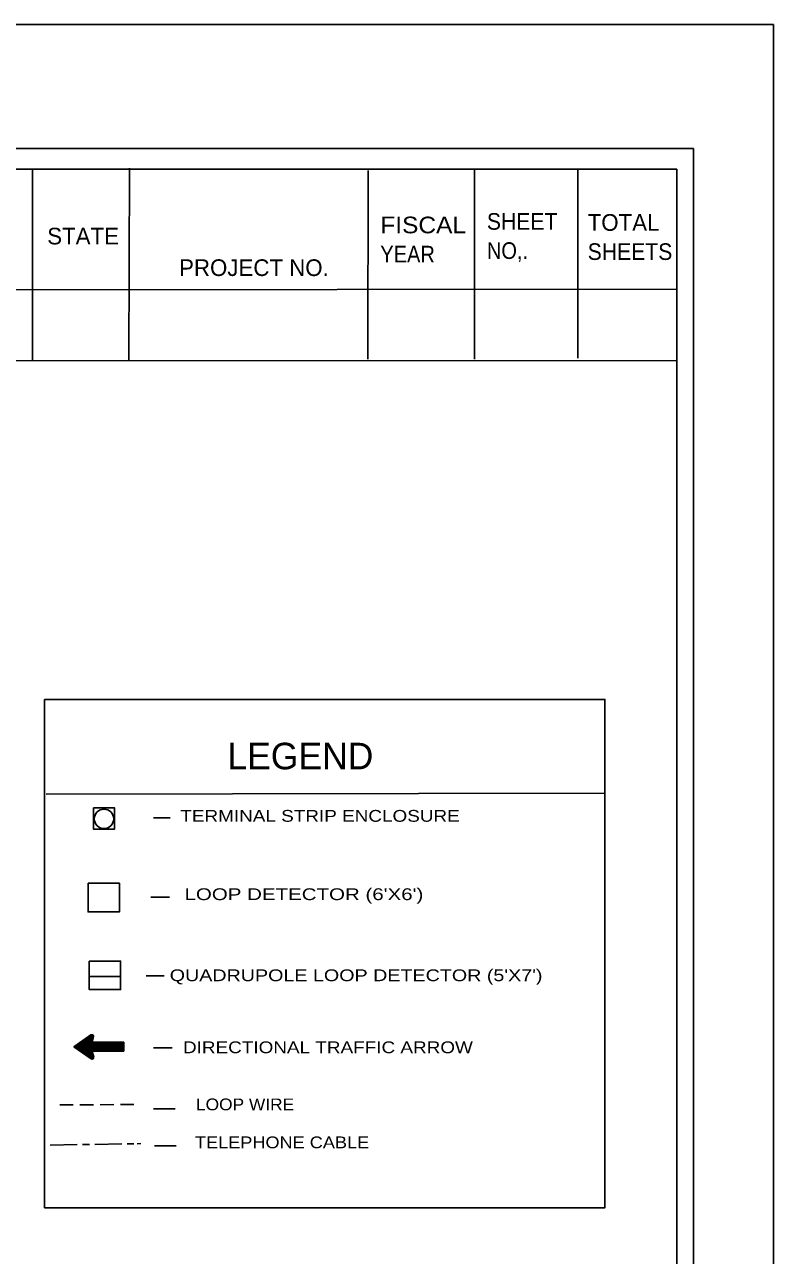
# Model space of a CAD drawing. Extents: x -997 to 641, y 370 to 934.
# Drawn here: x 440.8 to 640.5, y 605.9 to 934 of the extents above; entities that cross this region are included whole.
import ezdxf

# ---------------------------------------------------------------- set-up
doc = ezdxf.new("R2010")
doc.units = 0
doc.header["$LTSCALE"] = 1.2
doc.linetypes.add('LONG_DASH_SHORT_DASH', pattern=[9.9, 6, -1.2, 1.5, -1.2])
doc.linetypes.add('MEDIUM_DASHED', pattern=[4.5, 3, -1.5])
doc.layers.add('1', color=7, linetype='Continuous', lineweight=25)

msp = doc.modelspace()

# ---------------------------------------------------------------- linework, layer by layer
at = {"layer": '1'}
for p, q in [((468.779, 895.702), (468.651, 844.53)), ((442.893, 895.424), (442.921, 844.65)), ((532.414, 895.141), (532.37, 844.834)), ((560.782, 895.424), (560.817, 844.819)), ((588.33, 895.426), (588.395, 845.111)), ((401.546, 863.217), (614.918, 863.454)), ((401.256, 844.411), (614.918, 844.436)), ((446.606, 728.852), (595.57, 729.124)), ((475.154, 722.576), (479.646, 722.576)), ((474.441, 701.431), (479.493, 701.431)), ((458.045, 680.253), (466.404, 680.253)), ((473.268, 680.418), (478.051, 680.418)), ((453.971, 661.511), (458.498, 664.691)), ((454.265, 661.32), (455.635, 662.665)), ((454.306, 661.284), (455.828, 662.822)), ((454.335, 661.255), (456.043, 662.95)), ((454.378, 661.239), (456.233, 663.108)), ((454.395, 661.222), (456.438, 663.24)), ((454.437, 661.175), (456.629, 663.392)), ((454.478, 661.172), (456.837, 663.519)), ((454.511, 661.144), (457.032, 663.663)), ((454.534, 661.127), (457.234, 663.81)), ((454.568, 661.091), (457.44, 663.929)), ((454.618, 661.067), (457.621, 664.083)), ((454.655, 661.056), (457.837, 664.223)), ((454.679, 661.016), (458.019, 664.367)), ((454.722, 660.991), (458.234, 664.501)), ((454.76, 660.972), (458.429, 664.654)), ((454.788, 660.939), (458.576, 664.73)), ((454.823, 660.912), (458.657, 664.766)), ((454.853, 660.904), (458.727, 664.777)), ((454.888, 660.87), (458.796, 664.777)), ((454.925, 660.84), (458.843, 664.766)), ((454.963, 660.819), (458.898, 664.751)), ((454.993, 660.8), (458.927, 664.741)), ((455.024, 660.776), (458.975, 664.723)), ((455.062, 660.749), (459.011, 664.691)), ((455.1, 660.728), (459.044, 664.678)), ((455.134, 660.716), (459.081, 664.639)), ((455.17, 660.673), (459.102, 664.608)), ((455.215, 660.649), (459.138, 664.572)), ((455.243, 660.64), (459.154, 664.543)), ((455.28, 660.602), (459.172, 664.501)), ((455.308, 660.572), (459.193, 664.456)), ((455.346, 660.557), (459.21, 664.421)), ((455.38, 660.528), (459.21, 664.353)), ((455.417, 660.502), (459.21, 664.301)), ((455.46, 660.483), (459.193, 664.23)), ((455.477, 660.465), (459.172, 664.154)), ((455.512, 660.423), (459.154, 664.069)), ((455.551, 660.412), (459.138, 663.996)), ((455.592, 660.381), (459.115, 663.927)), ((455.621, 660.375), (459.102, 663.838)), ((455.663, 660.334), (459.081, 663.769)), ((455.7, 660.308), (459.058, 663.666)), ((455.72, 660.291), (459.044, 663.597)), ((455.756, 660.264), (459.022, 663.519)), ((455.797, 660.235), (458.993, 663.436)), ((455.828, 660.215), (458.975, 663.357)), ((455.861, 660.183), (458.954, 663.285)), ((455.898, 660.157), (458.927, 663.212)), ((455.933, 660.148), (458.91, 663.129)), ((455.965, 660.125), (458.898, 663.058)), ((456.008, 660.084), (458.882, 662.95)), ((456.043, 660.068), (458.854, 662.876)), ((456.08, 660.045), (458.829, 662.803)), ((456.099, 660.016), (458.843, 662.754)), ((456.147, 659.994), (458.91, 662.754)), ((456.17, 659.967), (458.972, 662.754)), ((456.214, 659.961), (459.022, 662.754)), ((456.255, 659.923), (459.081, 662.754)), ((456.284, 659.893), (459.138, 662.754)), ((456.311, 659.864), (459.21, 662.754)), ((456.351, 659.84), (459.256, 662.754)), ((456.38, 659.822), (459.325, 662.754)), ((456.416, 659.807), (459.383, 662.754)), ((456.454, 659.774), (459.44, 662.754)), ((456.488, 659.748), (459.5, 662.754)), ((456.524, 659.731), (459.554, 662.754)), ((456.553, 659.706), (459.611, 662.754)), ((456.588, 659.666), (459.666, 662.754)), ((456.629, 659.661), (459.734, 662.754)), ((456.664, 659.625), (459.794, 662.754)), ((456.705, 659.607), (459.855, 662.754)), ((456.739, 659.58), (459.908, 662.754)), ((456.765, 659.556), (459.965, 662.754)), ((456.8, 659.524), (460.025, 662.754)), ((456.837, 659.507), (460.08, 662.754)), ((456.864, 659.47), (460.146, 662.754)), ((456.91, 659.466), (460.204, 662.754)), ((456.948, 659.427), (460.263, 662.754)), ((456.979, 659.399), (460.325, 662.754)), ((457.007, 659.391), (460.389, 662.754)), ((457.04, 659.363), (460.444, 662.754)), ((457.084, 659.327), (460.501, 662.754)), ((457.12, 659.312), (460.565, 662.754)), ((457.156, 659.29), (460.608, 662.754)), ((457.194, 659.254), (460.685, 662.754)), ((457.211, 659.239), (460.729, 662.754)), ((457.251, 659.216), (460.804, 662.754)), ((457.289, 659.193), (460.859, 662.754)), ((457.324, 659.171), (460.906, 662.754)), ((457.362, 659.136), (460.967, 662.754)), ((457.393, 659.115), (461.03, 662.754)), ((457.433, 659.084), (461.101, 662.754)), ((457.461, 659.066), (461.158, 662.754)), ((458.843, 660.381), (461.213, 662.754)), ((458.91, 660.381), (461.27, 662.754)), ((458.972, 660.381), (461.329, 662.754)), ((459.022, 660.381), (461.385, 662.754)), ((459.081, 660.381), (461.442, 662.754)), ((459.138, 660.381), (461.51, 662.754)), ((459.193, 660.381), (461.559, 662.754)), ((459.256, 660.381), (461.618, 662.754)), ((459.325, 660.381), (461.675, 662.754)), ((459.383, 660.381), (461.747, 662.754)), ((459.44, 660.381), (461.803, 662.754)), ((459.5, 660.381), (461.852, 662.754)), ((459.554, 660.381), (461.929, 662.754)), ((459.611, 660.381), (461.981, 662.754)), ((459.666, 660.381), (462.041, 662.754)), ((459.726, 660.381), (462.093, 662.754)), ((459.794, 660.381), (462.158, 662.754)), ((459.855, 660.381), (462.212, 662.754)), ((459.908, 660.381), (462.275, 662.754)), ((459.965, 660.381), (462.34, 662.754)), ((460.025, 660.381), (462.39, 662.754)), ((460.08, 660.381), (462.462, 662.754)), ((460.146, 660.381), (462.521, 662.754)), ((460.204, 660.381), (462.577, 662.754)), ((460.263, 660.381), (462.632, 662.754)), ((460.319, 660.381), (462.693, 662.754)), ((460.389, 660.381), (462.751, 662.754)), ((460.444, 660.381), (462.81, 662.754)), ((460.501, 660.381), (462.86, 662.754)), ((460.565, 660.381), (462.921, 662.754)), ((460.608, 660.381), (462.987, 662.754)), ((460.685, 660.381), (463.054, 662.754)), ((460.729, 660.381), (463.105, 662.754)), ((460.804, 660.381), (463.16, 662.754)), ((460.859, 660.381), (463.218, 662.754)), ((460.906, 660.381), (463.293, 662.754)), ((460.967, 660.381), (463.337, 662.754)), ((461.03, 660.381), (463.41, 662.754)), ((461.101, 660.381), (463.463, 662.754)), ((461.147, 660.381), (463.519, 662.754)), ((461.211, 660.381), (463.573, 662.754)), ((461.27, 660.381), (463.633, 662.754)), ((461.329, 660.381), (463.701, 662.754)), ((461.385, 660.381), (463.747, 662.754)), ((461.442, 660.381), (463.828, 662.754)), ((461.51, 660.381), (463.876, 662.754)), ((461.559, 660.381), (463.933, 662.754)), ((461.618, 660.381), (463.996, 662.754)), ((461.675, 660.381), (464.055, 662.754)), ((461.747, 660.381), (464.104, 662.754)), ((461.803, 660.381), (464.16, 662.754)), ((461.852, 660.381), (464.23, 662.754)), ((461.929, 660.381), (464.282, 662.754)), ((461.981, 660.381), (464.352, 662.754)), ((462.041, 660.381), (464.41, 662.754)), ((462.093, 660.381), (464.468, 662.754)), ((462.158, 660.381), (464.515, 662.754)), ((462.212, 660.381), (464.58, 662.754)), ((462.275, 660.381), (464.645, 662.754)), ((462.34, 660.381), (464.696, 662.754)), ((462.39, 660.381), (464.766, 662.754)), ((462.455, 660.381), (464.812, 662.754)), ((462.521, 660.381), (464.878, 662.754)), ((462.577, 660.381), (464.942, 662.754)), ((462.632, 660.381), (464.994, 662.754)), ((462.693, 660.381), (465.05, 662.754)), ((462.751, 660.381), (465.112, 662.754)), ((462.804, 660.381), (465.179, 662.754)), ((462.86, 660.381), (465.24, 662.754)), ((462.921, 660.381), (465.297, 662.754)), ((462.987, 660.381), (465.35, 662.754)), ((463.054, 660.381), (465.407, 662.754)), ((463.105, 660.381), (465.459, 662.754)), ((463.16, 660.381), (465.524, 662.754)), ((463.218, 660.381), (465.578, 662.754)), ((463.293, 660.381), (465.65, 662.754)), ((463.329, 660.381), (465.71, 662.754)), ((463.41, 660.381), (465.764, 662.754)), ((463.463, 660.381), (465.823, 662.754)), ((463.519, 660.381), (465.88, 662.754)), ((463.573, 660.381), (465.937, 662.754)), ((463.633, 660.381), (466.005, 662.754)), ((463.701, 660.381), (466.048, 662.754)), ((463.747, 660.381), (466.119, 662.754)), ((463.828, 660.381), (466.186, 662.754)), ((463.876, 660.381), (466.243, 662.754)), ((463.933, 660.381), (466.297, 662.754)), ((463.996, 660.381), (466.357, 662.754)), ((464.055, 660.381), (466.42, 662.754)), ((464.104, 660.381), (466.469, 662.754)), ((464.16, 660.381), (466.544, 662.754)), ((464.215, 660.381), (466.601, 662.754)), ((464.282, 660.381), (466.652, 662.754)), ((464.352, 660.381), (466.712, 662.754)), ((464.41, 660.381), (466.768, 662.754)), ((464.458, 660.381), (466.828, 662.754)), ((464.515, 660.381), (466.879, 662.754)), ((464.58, 660.381), (466.956, 662.754)), ((464.645, 660.381), (467.015, 662.754)), ((464.696, 660.381), (467.068, 662.754)), ((464.763, 660.381), (467.125, 662.754)), ((464.812, 660.381), (467.184, 662.754)), ((464.878, 660.381), (467.243, 662.754)), ((464.942, 660.381), (467.251, 662.703)), ((458.543, 658.309), (453.971, 661.511)), ((453.98, 661.507), (454.037, 661.553)), ((454.02, 661.48), (454.247, 661.692)), ((454.057, 661.465), (454.437, 661.848)), ((454.099, 661.425), (454.645, 661.973)), ((454.123, 661.413), (454.836, 662.121)), ((454.154, 661.394), (455.043, 662.264)), ((454.192, 661.354), (455.243, 662.402)), ((454.225, 661.329), (455.435, 662.536)), ((457.497, 659.048), (458.829, 660.375)), ((457.533, 659.025), (458.829, 660.322)), ((457.573, 658.984), (458.854, 660.286)), ((457.592, 658.972), (458.865, 660.229)), ((457.621, 658.937), (458.882, 660.183)), ((457.66, 658.926), (458.898, 660.148)), ((457.706, 658.898), (458.91, 660.084)), ((457.747, 658.866), (458.91, 660.045)), ((457.778, 658.835), (458.927, 659.994)), ((457.815, 658.824), (458.942, 659.961)), ((457.842, 658.799), (458.953, 659.893)), ((457.887, 658.782), (458.972, 659.858)), ((457.908, 658.754), (458.972, 659.811)), ((457.949, 658.727), (458.989, 659.767)), ((457.986, 658.709), (458.993, 659.718)), ((458.019, 658.671), (459.011, 659.666)), ((458.051, 658.647), (459.022, 659.625)), ((458.089, 658.638), (459.029, 659.58)), ((458.119, 658.602), (459.056, 659.524)), ((458.155, 658.573), (459.058, 659.47)), ((458.191, 658.561), (459.065, 659.438)), ((458.234, 658.533), (459.081, 659.391)), ((464.994, 660.381), (467.251, 662.637)), ((465.05, 660.381), (467.251, 662.576)), ((465.112, 660.381), (467.251, 662.527)), ((465.179, 660.381), (467.251, 662.455)), ((465.24, 660.381), (467.251, 662.418)), ((465.297, 660.381), (467.251, 662.354)), ((465.35, 660.381), (467.251, 662.289)), ((465.407, 660.381), (467.251, 662.223)), ((465.459, 660.381), (467.251, 662.164)), ((465.523, 660.381), (467.251, 662.111)), ((465.578, 660.381), (467.251, 662.04)), ((465.65, 660.381), (467.251, 661.994)), ((465.71, 660.381), (467.251, 661.935)), ((465.764, 660.381), (467.251, 661.883)), ((465.823, 660.381), (467.251, 661.813)), ((465.88, 660.381), (467.251, 661.744)), ((465.937, 660.381), (467.251, 661.692)), ((466.005, 660.381), (467.251, 661.637)), ((466.048, 660.381), (467.251, 661.582)), ((466.115, 660.381), (467.251, 661.525)), ((466.186, 660.381), (467.251, 661.465)), ((466.243, 660.381), (467.251, 661.394)), ((466.297, 660.381), (467.251, 661.354)), ((466.346, 660.381), (467.251, 661.279)), ((466.42, 660.381), (467.251, 661.222)), ((466.469, 660.381), (467.251, 661.172)), ((466.544, 660.381), (467.251, 661.102)), ((466.601, 660.381), (467.251, 661.056)), ((466.648, 660.381), (467.251, 660.982)), ((466.712, 660.381), (467.251, 660.925)), ((466.768, 660.381), (467.251, 660.87)), ((466.828, 660.381), (467.251, 660.8)), ((466.879, 660.381), (467.251, 660.749)), ((466.946, 660.381), (467.251, 660.688)), ((467.015, 660.381), (467.251, 660.64)), ((467.068, 660.381), (467.251, 660.572)), ((467.125, 660.381), (467.251, 660.516)), ((467.184, 660.381), (467.251, 660.459)), ((467.243, 660.381), (467.251, 660.381)), ((475.228, 661.222), (480.146, 661.222)), ((458.264, 658.494), (459.102, 659.339)), ((458.312, 658.489), (459.115, 659.29)), ((458.346, 658.457), (459.115, 659.254)), ((458.364, 658.438), (459.138, 659.207)), ((458.407, 658.402), (459.15, 659.152)), ((458.439, 658.385), (459.154, 659.1)), ((458.462, 658.37), (459.172, 659.057)), ((458.506, 658.329), (459.183, 659.021)), ((458.531, 658.309), (459.193, 658.972)), ((458.576, 658.298), (459.21, 658.926)), ((458.613, 658.266), (459.221, 658.869)), ((458.656, 658.262), (459.237, 658.829)), ((458.703, 658.228), (459.239, 658.782)), ((458.755, 658.227), (459.256, 658.727)), ((458.817, 658.218), (459.256, 658.671)), ((458.882, 658.227), (459.256, 658.602)), ((458.953, 658.262), (459.237, 658.527)), ((459.081, 658.329), (459.154, 658.385)), ((475.228, 644.993), (481.011, 644.993)), ((475.481, 635.132), (481.263, 635.132))]:
    msp.add_line(p, q, dxfattribs=at)
at = {"layer": '1', "linetype": 'MEDIUM_DASHED'}
msp.add_line((450.178, 646.076), (471.072, 646.14), dxfattribs=at)
at = {"layer": '1', "linetype": 'LONG_DASH_SHORT_DASH'}
for p, q in [((447.654, 635.341), (469.946, 635.701)), ((470.871, 635.716), (471.805, 635.731))]:
    msp.add_line(p, q, dxfattribs=at)
at = {"layer": '1'}
for points in [[(640.515, 933.984), (640.515, 372.984), (-85.485, 372.984), (-85.485, 933.984)], [(-63.305, 390.852), (619.187, 390.852), (619.187, 900.936), (-63.305, 900.936)], [(614.779, 895.424), (-56.245, 895.424), (-56.245, 394.7), (614.779, 394.7)], [(446.15, 754.126), (595.57, 754.126), (595.57, 618.662), (446.15, 618.662)], [(459.172, 725.218), (464.833, 725.218), (464.833, 719.564), (459.172, 719.564)], [(457.748, 705.136), (466.115, 705.136), (466.115, 697.507), (457.748, 697.507)], [(458.045, 684.403), (466.404, 684.403), (466.404, 676.791), (458.045, 676.791)]]:
    msp.add_lwpolyline(points, close=True, dxfattribs=at)
msp.add_lwpolyline([(459.193, 664.223), (458.829, 662.754), (467.251, 662.754), (467.251, 660.381), (458.829, 660.381), (459.239, 658.782)], dxfattribs=at)
msp.add_circle((461.984, 722.293), 2.589, dxfattribs=at)
for centre, start, end in [((458.754, 664.323), 345.49851, 125.13712), ((458.799, 658.669), 234.98548, 14.71405)]:
    msp.add_arc(centre, 0.449, start, end, dxfattribs=at)

# ---------------------------------------------------------------- texts
for s, height, width, p in [('FISCAL', 4.441, 1.1, (535.681, 878.364)), ('SHEET', 4.441, 0.95, (564.103, 879.307)), ('NO,.', 4.441, 0.9, (564.103, 871.531)), ('YEAR', 4.441, 0.9, (535.681, 870.592)), ('SHEETS', 4.441, 0.95, (590.99, 871.259)), ('TERMINAL STRIP ENCLOSURE', 3.142, 1.2, (482.348, 721.52)), ("LOOP DETECTOR (6'X6')", 3.142, 1.3, (483.467, 700.637)), ("QUADRUPOLE LOOP DETECTOR (5'X7')", 3.14, 1.25, (479.517, 679.029)), ('DIRECTIONAL TRAFFIC ARROW', 3.142, 1.2, (483.058, 659.835)), ('LOOP WIRE', 3.142, 1.1, (486.522, 644.613)), ('TELEPHONE CABLE', 3.142, 1.15, (486.259, 634.498))]:
    msp.add_text(s, height=height, dxfattribs=dict(at, width=width)).set_placement(p)
for s, height, p in [('TOTAL', 4.441, (590.99, 879.027)), ('STATE', 4.441, (446.852, 875.402)), ('PROJECT NO.', 4.441, (482.019, 866.984)), ('LEGEND', 7.082, (494.89, 735.498))]:
    msp.add_text(s, height=height, dxfattribs=at).set_placement(p)

doc.saveas('drawing.dxf')
